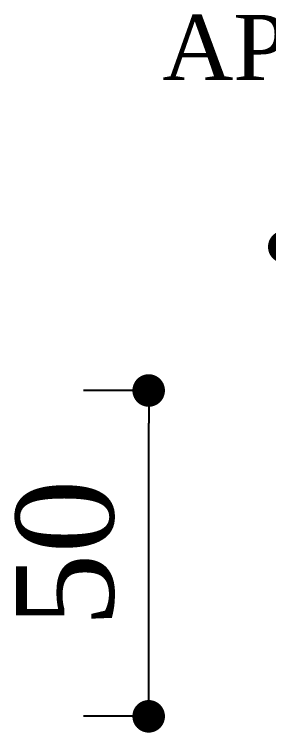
# Model space of a CAD drawing. Header units: millimetres. Extents: x 103208 to 171806, y -164 to 10038.
# Drawn here: x 139290.4 to 139329.5, y 2261.4 to 2371.6 of the extents above; entities that cross this region are included whole.
import ezdxf

# ---------------------------------------------------------------- set-up
doc = ezdxf.new("R2010")
doc.units = ezdxf.units.MM
doc.layers.add('Pilares Sub-solo', color=7, linetype='Continuous', lineweight=70)
doc.styles.add('Valéria', font='romantic.ttf', dxfattribs={"height": 10})
doc.dimstyles.new('Cota - 50', dxfattribs={"dimtxt": 10, "dimasz": 5, "dimexe": 10, "dimexo": 20, "dimgap": 5, "dimtad": 1, "dimtxsty": 'Valéria', "dimblk": 'DOT', "dimcen": 0, "dimclrd": 12, "dimclre": 12, "dimclrt": 2, "dimazin": 2, "dimtfac": 1, "dimtix": 1, "dimtmove": 0, "dimatfit": 3, "dimldrblk": 'DOT', "dimfxl": 1, "dimarcsym": 0})

# ---------------------------------------------------------------- blocks, each defined once
blk = doc.blocks.new('_Dot')
at = {"color": 0, "linetype": 'ByBlock', "lineweight": -2}
blk.add_line((-0.5, 0), (-1, 0), dxfattribs=at)
at = {"color": 0, "linetype": 'ByBlock', "const_width": 0.5}
blk.add_lwpolyline([(-0.25, 0, 1), (0.25, 0, 1)], format="xyb", close=True, dxfattribs=at)
blk = doc.blocks.new('*D1052')
at = {"color": 12, "lineweight": -2, "transparency": 16777216}
for p, q in [((139331.91, 2333.9), (139331.91, 2345.95)), ((139918.95, 2336.64), (139918.95, 2345.95)), ((139336.91, 2335.95), (139913.95, 2335.95))]:
    blk.add_line(p, q, dxfattribs=at)
at = {"layer": 'Defpoints', "color": 0, "transparency": 16777216}
for p in [(139918.95, 2335.95), (139918.95, 2316.64), (139331.91, 2313.9, -66132.89)]:
    blk.add_point(p, dxfattribs=at)
at = {"color": 12, "lineweight": -2, "transparency": 16777216, "xscale": 5, "yscale": 5, "zscale": 5, "rotation": 180}
blk.add_blockref('_Dot', (139331.91, 2335.95), dxfattribs=at)
at = {"color": 12, "lineweight": -2, "transparency": 16777216, "xscale": 5, "yscale": 5, "zscale": 5}
blk.add_blockref('_Dot', (139918.95, 2335.95), dxfattribs=at)
at = {"color": 2, "transparency": 16777216, "insert": (139625.43, 2348.74), "char_height": 10, "attachment_point": 5, "style": 'Valéria'}
blk.add_mtext('{\\H1.5x;587}', dxfattribs=at)
blk = doc.blocks.new('*D1055')
at = {"color": 12, "lineweight": -2, "transparency": 16777216}
for p, q in [((139311.91, 2313.9), (139301.08, 2313.9)), ((139311.08, 2268.9), (139311.08, 2308.9)), ((139312.05, 2263.9), (139301.08, 2263.9))]:
    blk.add_line(p, q, dxfattribs=at)
at = {"layer": 'Defpoints', "color": 0, "transparency": 16777216}
for p in [(139311.08, 2313.9), (139331.91, 2313.9, -66132.89), (139332.05, 2263.9, -66132.89)]:
    blk.add_point(p, dxfattribs=at)
at = {"color": 12, "lineweight": -2, "transparency": 16777216, "xscale": 5, "yscale": 5, "zscale": 5}
for p, rotation in [((139311.08, 2313.9), 90), ((139311.08, 2263.9), 270)]:
    blk.add_blockref('_Dot', p, dxfattribs=dict(at, rotation=rotation))
at = {"color": 2, "transparency": 16777216, "insert": (139298.29, 2288.9), "char_height": 10, "attachment_point": 5, "rotation": 90, "style": 'Valéria'}
blk.add_mtext('{\\H1.5x;50}', dxfattribs=at)

msp = doc.modelspace()

# ---------------------------------------------------------------- texts
at = {"layer": 'Pilares Sub-solo', "color": 7, "insert": (139313.17369, 2371.54295), "char_height": 10, "attachment_point": 1, "style": 'Valéria'}
msp.add_mtext_dynamic_manual_height_columns('{\\C1;AP - 7}', width=228.393323, gutter_width=50, heights=[9.00998], dxfattribs=at)

# ---------------------------------------------------------------- dimensions: what is measured, and where the dimension line sits
dim = msp.add_linear_dim(base=(139918.9518, 2335.95018), p1=(139331.91092, 2313.89777, -66132.89115), p2=(139918.9518, 2316.64412), text='{\\H1.5x;587}', dimstyle='Cota - 50')
dim.commit()
dim.dimension.update_dxf_attribs({"geometry": '*D1052', "text_midpoint": (139625.43136, 2348.73864)})
dim = msp.add_linear_dim(base=(139311.08223, 2313.89777), p1=(139332.05498, 2263.89797, -66132.89115), p2=(139331.91092, 2313.89777, -66132.89195), angle=90, text='{\\H1.5x;<>}', dimstyle='Cota - 50')
dim.commit()
dim.dimension.update_dxf_attribs({"geometry": '*D1055', "text_midpoint": (139298.29377, 2288.89787)})

doc.saveas('drawing.dxf')
